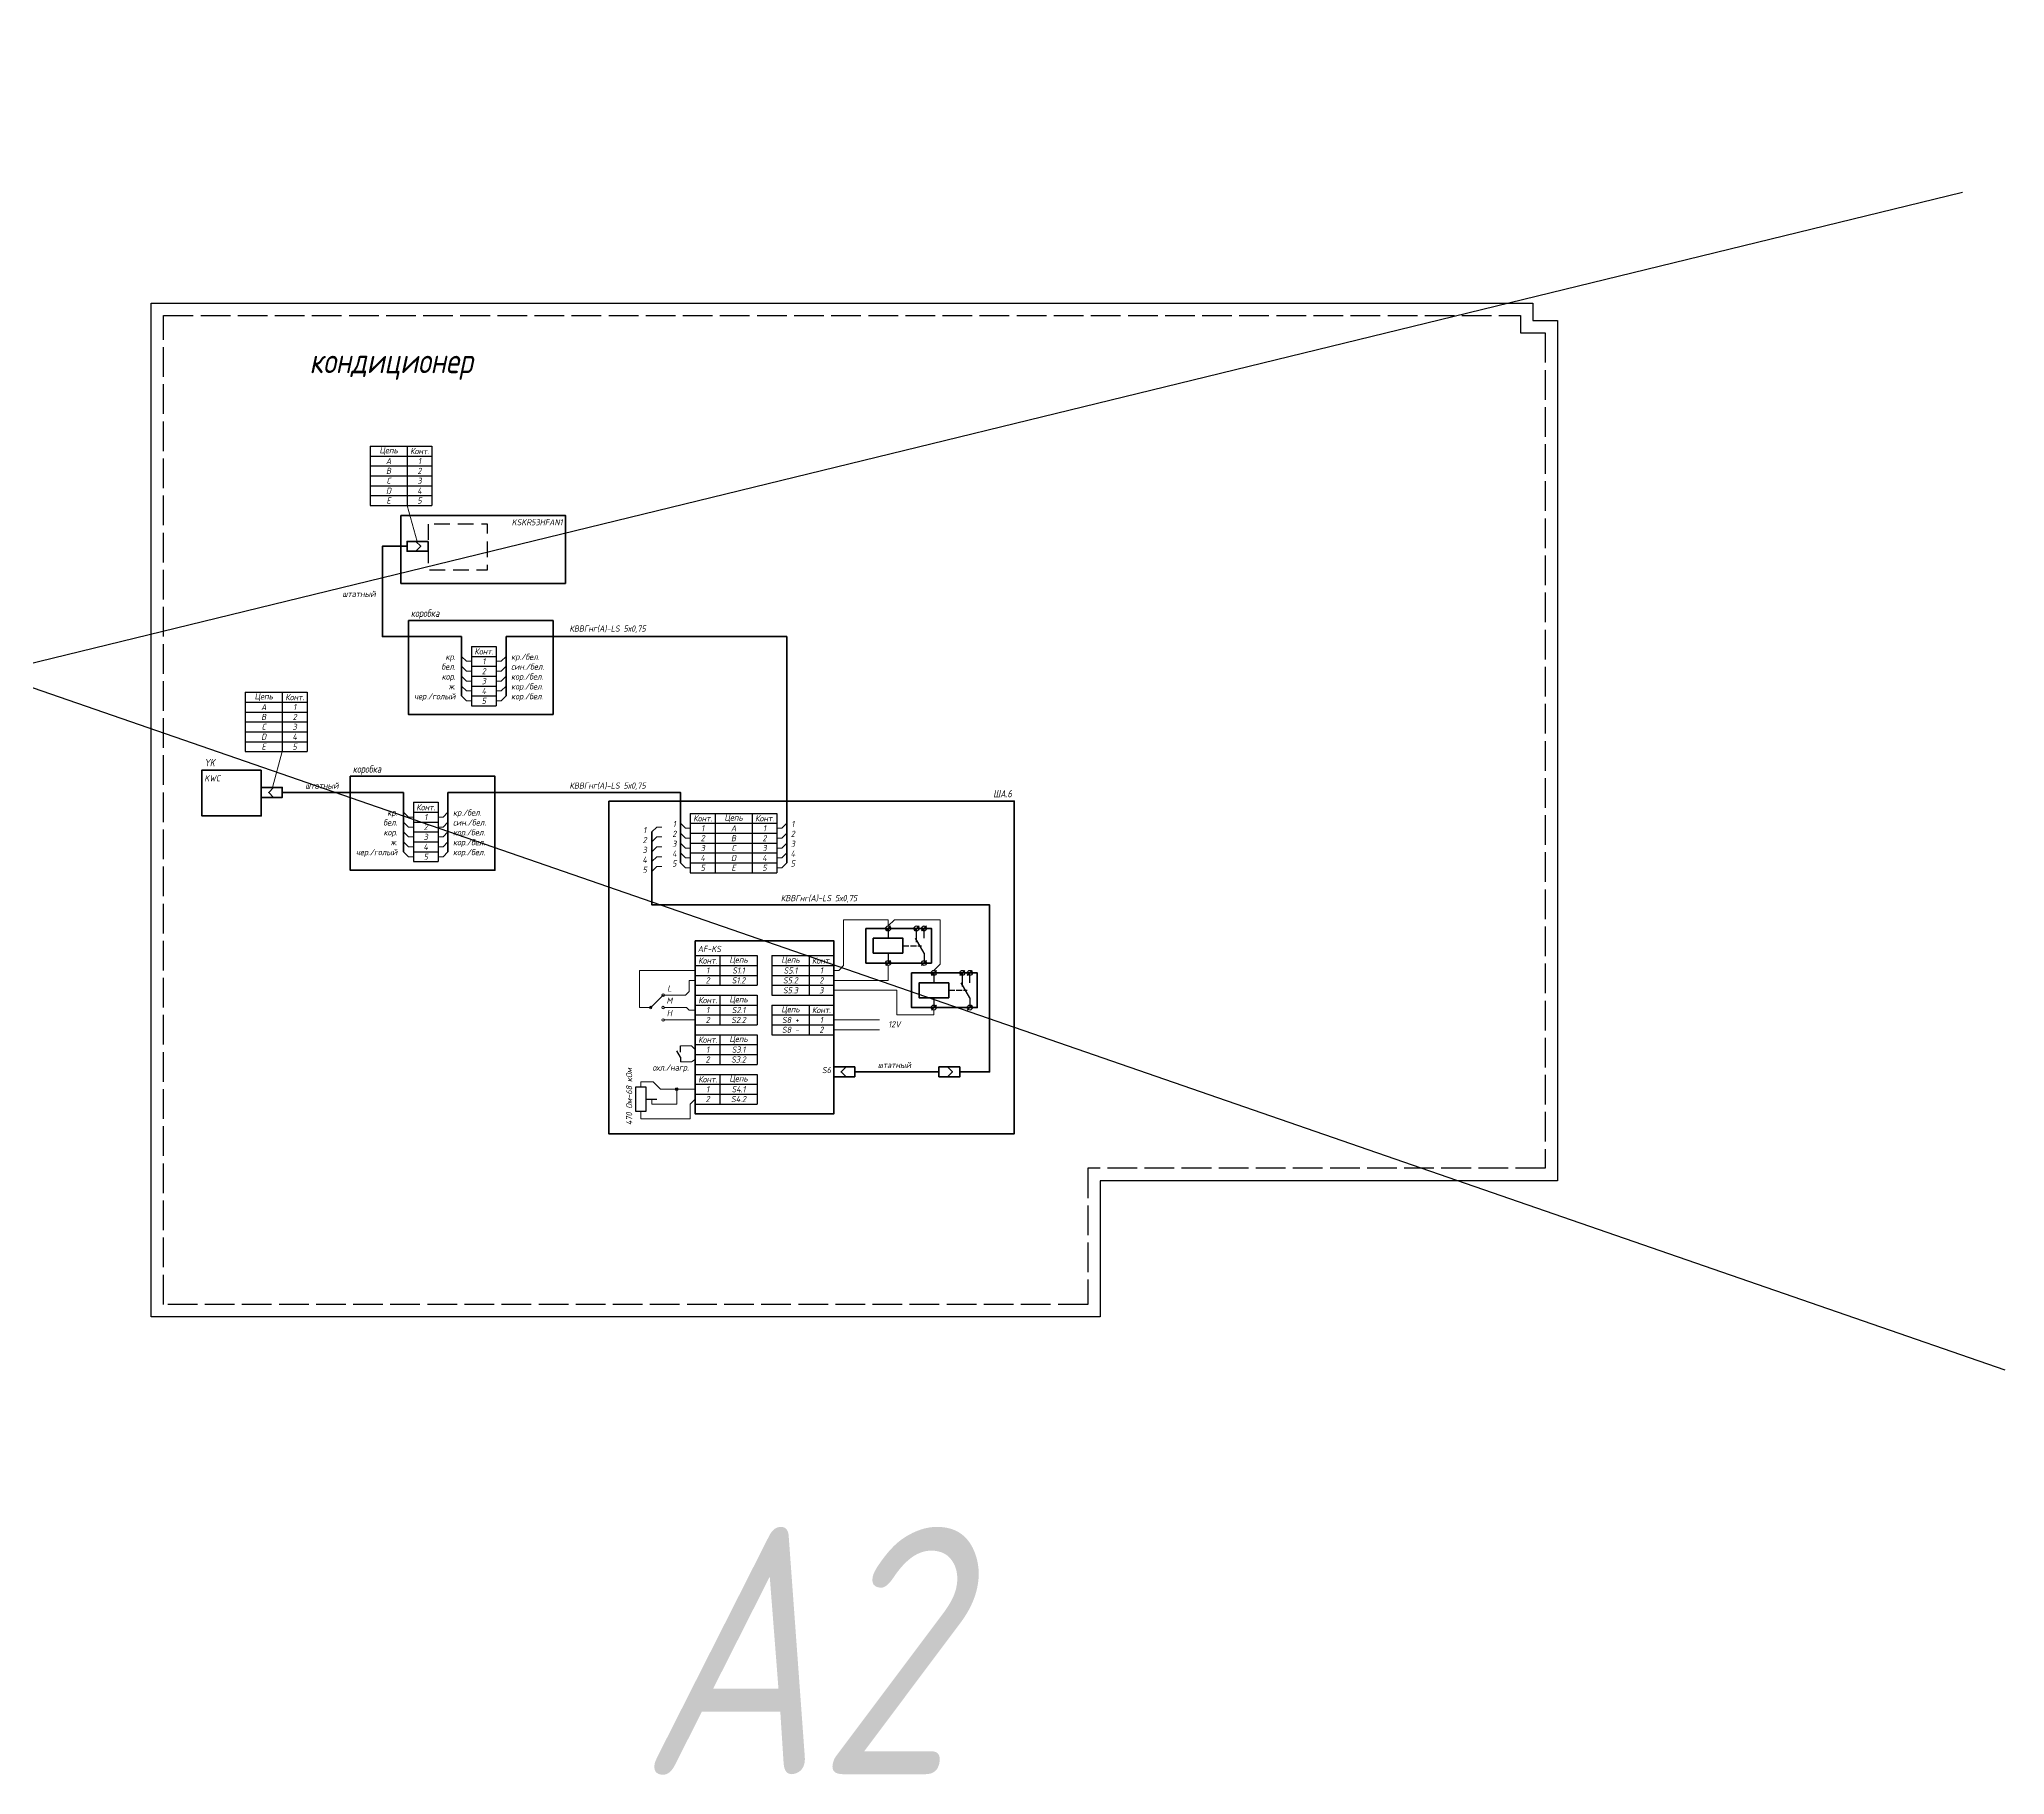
# Model space of a CAD drawing. Header units: millimetres. Extents: x 1708 to 7974, y -337 to 1827.
# Drawn here: x 2502 to 3297, y -261 to 440 of the extents above; entities that cross this region are included whole.
import ezdxf
from ezdxf.enums import TextEntityAlignment as Align

# ---------------------------------------------------------------- set-up
doc = ezdxf.new("R2010")
doc.units = ezdxf.units.MM
doc.linetypes.add('ACAD_ISO02W100', pattern=[15, 12, -3])
doc.linetypes.add('DASHED', pattern=[19.05, 12.7, -6.35])
doc.layers.add('noprint', color=2, linetype='Continuous', plot=False)
doc.styles.add('textstyle100', font='isocpeui.ttf', dxfattribs={"width": 0.8})
doc.styles.add('textstyle257', font='isocpeui.ttf', dxfattribs={"width": 0.8})
doc.styles.add('textstyle281', font='isocpeui.ttf', dxfattribs={"width": 0.8})
doc.styles.add('textstyle282', font='isocpeui.ttf', dxfattribs={"width": 0.8})
doc.styles.add('textstyle283', font='isocpeui.ttf', dxfattribs={"width": 0.8})
doc.styles.add('textstyle284', font='isocpeui.ttf', dxfattribs={"width": 0.8})
doc.styles.add('textstyle285', font='isocpeui.ttf', dxfattribs={"width": 0.8})
doc.styles.add('textstyle286', font='isocpeui.ttf', dxfattribs={"width": 0.8})
doc.styles.add('textstyle287', font='isocpeui.ttf', dxfattribs={"width": 0.8})
doc.styles.add('textstyle288', font='isocpeui.ttf', dxfattribs={"width": 0.8})
doc.styles.add('textstyle289', font='isocpeui.ttf', dxfattribs={"width": 0.8})
doc.styles.add('textstyle290', font='isocpeui.ttf', dxfattribs={"width": 0.8})
doc.styles.add('textstyle291', font='isocpeui.ttf', dxfattribs={"width": 0.8})
doc.styles.add('textstyle292', font='isocpeui.ttf', dxfattribs={"width": 0.8})
doc.styles.add('textstyle293', font='isocpeui.ttf', dxfattribs={"width": 0.8})
doc.styles.add('textstyle294', font='isocpeui.ttf', dxfattribs={"width": 0.8})
doc.styles.add('textstyle295', font='isocpeui.ttf', dxfattribs={"width": 0.8})
doc.styles.add('textstyle296', font='isocpeui.ttf', dxfattribs={"width": 0.8})
doc.styles.add('textstyle297', font='isocpeui.ttf', dxfattribs={"width": 0.8})
doc.styles.add('textstyle298', font='isocpeui.ttf', dxfattribs={"width": 0.8})
doc.styles.add('textstyle299', font='isocpeui.ttf', dxfattribs={"width": 0.8})
doc.styles.add('textstyle300', font='isocpeui.ttf', dxfattribs={"width": 0.8})
doc.styles.add('textstyle301', font='isocpeui.ttf', dxfattribs={"width": 0.8})
doc.styles.add('textstyle302', font='isocpeui.ttf', dxfattribs={"width": 0.8})
doc.styles.add('textstyle461', font='isocpeui.ttf', dxfattribs={"width": 0.8})
doc.styles.add('textstyle462', font='isocpeui.ttf', dxfattribs={"width": 0.8})
doc.styles.add('textstyle463', font='isocpeui.ttf', dxfattribs={"width": 0.8})
doc.styles.add('textstyle464', font='isocpeui.ttf', dxfattribs={"width": 0.8})
doc.styles.add('textstyle465', font='isocpeui.ttf', dxfattribs={"width": 0.8})
doc.styles.add('textstyle466', font='isocpeui.ttf', dxfattribs={"width": 0.8})
doc.styles.add('textstyle467', font='isocpeui.ttf', dxfattribs={"width": 0.8})
doc.styles.add('textstyle468', font='isocpeui.ttf', dxfattribs={"width": 0.8})
doc.styles.add('textstyle469', font='isocpeui.ttf', dxfattribs={"width": 0.8})
doc.styles.add('textstyle470', font='isocpeui.ttf', dxfattribs={"width": 0.8})
doc.styles.add('textstyle471', font='isocpeui.ttf', dxfattribs={"width": 0.8})
doc.styles.add('textstyle472', font='isocpeui.ttf', dxfattribs={"width": 0.8})
doc.styles.add('textstyle473', font='isocpeui.ttf', dxfattribs={"width": 0.8})
doc.styles.add('textstyle474', font='isocpeui.ttf', dxfattribs={"width": 0.8})
doc.styles.add('textstyle475', font='isocpeui.ttf', dxfattribs={"width": 0.8})
doc.styles.add('textstyle476', font='isocpeui.ttf', dxfattribs={"width": 0.8})
doc.styles.add('textstyle477', font='isocpeui.ttf', dxfattribs={"width": 0.8})
doc.styles.add('textstyle478', font='isocpeui.ttf', dxfattribs={"width": 0.8})
doc.styles.add('textstyle479', font='isocpeui.ttf', dxfattribs={"width": 0.8})
doc.styles.add('textstyle480', font='isocpeui.ttf', dxfattribs={"width": 0.8})
doc.styles.add('textstyle481', font='isocpeui.ttf', dxfattribs={"width": 0.8})
doc.styles.add('textstyle482', font='isocpeui.ttf', dxfattribs={"width": 0.8})
doc.styles.add('textstyle483', font='isocpeui.ttf', dxfattribs={"width": 0.8})
doc.styles.add('textstyle484', font='isocpeui.ttf', dxfattribs={"width": 0.8})
doc.styles.add('textstyle485', font='isocpeui.ttf', dxfattribs={"width": 0.8})
doc.styles.add('textstyle486', font='isocpeui.ttf', dxfattribs={"width": 0.8})
doc.styles.add('textstyle487', font='isocpeui.ttf', dxfattribs={"width": 0.8})
doc.styles.add('textstyle488', font='isocpeui.ttf', dxfattribs={"width": 0.8})
doc.styles.add('textstyle489', font='isocpeui.ttf', dxfattribs={"width": 0.8})
doc.styles.add('textstyle490', font='isocpeui.ttf', dxfattribs={"width": 0.8})
doc.styles.add('textstyle491', font='isocpeui.ttf', dxfattribs={"width": 0.8})
doc.styles.add('textstyle492', font='isocpeui.ttf', dxfattribs={"width": 0.8})
doc.styles.add('textstyle493', font='isocpeui.ttf', dxfattribs={"width": 0.8})
doc.styles.add('textstyle494', font='isocpeui.ttf', dxfattribs={"width": 0.8})
doc.styles.add('textstyle495', font='isocpeui.ttf', dxfattribs={"width": 0.8})
doc.styles.add('textstyle496', font='isocpeui.ttf', dxfattribs={"width": 0.8})
doc.styles.add('textstyle497', font='isocpeui.ttf', dxfattribs={"width": 0.8})
doc.styles.add('textstyle498', font='isocpeui.ttf', dxfattribs={"width": 0.8})
doc.styles.add('textstyle499', font='isocpeui.ttf', dxfattribs={"width": 0.8})
doc.styles.add('textstyle500', font='isocpeui.ttf', dxfattribs={"width": 0.8})
doc.styles.add('textstyle501', font='isocpeui.ttf', dxfattribs={"width": 0.8})
doc.styles.add('textstyle502', font='isocpeui.ttf', dxfattribs={"width": 0.8})
doc.styles.add('textstyle503', font='isocpeui.ttf', dxfattribs={"width": 0.8})
doc.styles.add('textstyle504', font='isocpeui.ttf', dxfattribs={"width": 0.8})
doc.styles.add('textstyle505', font='isocpeui.ttf', dxfattribs={"width": 0.8})
doc.styles.add('textstyle506', font='isocpeui.ttf', dxfattribs={"width": 0.8})
doc.styles.add('textstyle507', font='isocpeui.ttf', dxfattribs={"width": 0.8})
doc.styles.add('textstyle508', font='isocpeui.ttf', dxfattribs={"width": 0.8})
doc.styles.add('textstyle509', font='isocpeui.ttf', dxfattribs={"width": 0.8})
doc.styles.add('textstyle510', font='isocpeui.ttf', dxfattribs={"width": 0.8})
doc.styles.add('textstyle511', font='isocpeui.ttf', dxfattribs={"width": 0.8})
doc.styles.add('textstyle512', font='isocpeui.ttf', dxfattribs={"width": 0.8})
doc.styles.add('textstyle513', font='isocpeui.ttf', dxfattribs={"width": 0.8})
doc.styles.add('textstyle514', font='isocpeui.ttf', dxfattribs={"width": 0.8})
doc.styles.add('textstyle515', font='isocpeui.ttf', dxfattribs={"width": 0.8})
doc.styles.add('textstyle516', font='isocpeui.ttf', dxfattribs={"width": 0.8})
doc.styles.add('textstyle517', font='isocpeui.ttf', dxfattribs={"width": 0.8})
doc.styles.add('textstyle518', font='isocpeui.ttf', dxfattribs={"width": 0.8})
doc.styles.add('textstyle519', font='isocpeui.ttf', dxfattribs={"width": 0.8})
doc.styles.add('textstyle520', font='isocpeui.ttf', dxfattribs={"width": 0.8})
doc.styles.add('textstyle521', font='isocpeui.ttf', dxfattribs={"width": 0.8})
doc.styles.add('textstyle522', font='isocpeui.ttf', dxfattribs={"width": 0.8})
doc.styles.add('textstyle523', font='isocpeui.ttf', dxfattribs={"width": 0.8})
doc.styles.add('textstyle524', font='isocpeui.ttf', dxfattribs={"width": 0.8})
doc.styles.add('textstyle525', font='isocpeui.ttf', dxfattribs={"width": 0.8})
doc.styles.add('textstyle526', font='isocpeui.ttf', dxfattribs={"width": 0.8})
doc.styles.add('textstyle527', font='isocpeui.ttf', dxfattribs={"width": 0.8})
doc.styles.add('textstyle528', font='isocpeui.ttf', dxfattribs={"width": 0.8})
doc.styles.add('textstyle529', font='isocpeui.ttf', dxfattribs={"width": 0.8})
doc.styles.add('textstyle530', font='isocpeui.ttf', dxfattribs={"width": 0.8})
doc.styles.add('textstyle531', font='isocpeui.ttf', dxfattribs={"width": 0.8})
doc.styles.add('textstyle532', font='isocpeui.ttf', dxfattribs={"width": 0.8})
doc.styles.add('textstyle533', font='isocpeui.ttf', dxfattribs={"width": 0.8})
doc.styles.add('textstyle534', font='isocpeui.ttf', dxfattribs={"width": 0.8})
doc.styles.add('textstyle535', font='isocpeui.ttf', dxfattribs={"width": 0.8})
doc.styles.add('textstyle536', font='isocpeui.ttf', dxfattribs={"width": 0.8})
doc.styles.add('textstyle537', font='isocpeui.ttf', dxfattribs={"width": 0.8})
doc.styles.add('textstyle538', font='isocpeui.ttf', dxfattribs={"width": 0.8})
doc.styles.add('textstyle539', font='isocpeui.ttf', dxfattribs={"width": 0.8})
doc.styles.add('textstyle540', font='isocpeui.ttf', dxfattribs={"width": 0.8})
doc.styles.add('textstyle617', font='isocpeui.ttf', dxfattribs={"width": 0.8})
doc.styles.add('textstyle618', font='isocpeui.ttf', dxfattribs={"width": 0.8})
doc.styles.add('textstyle619', font='isocpeui.ttf', dxfattribs={"width": 0.8})
doc.styles.add('textstyle620', font='isocpeui.ttf', dxfattribs={"width": 0.8})
doc.styles.add('textstyle621', font='isocpeui.ttf', dxfattribs={"width": 0.8})
doc.styles.add('textstyle622', font='isocpeui.ttf', dxfattribs={"width": 0.8})
doc.styles.add('textstyle623', font='isocpeui.ttf', dxfattribs={"width": 0.8})
doc.styles.add('textstyle624', font='isocpeui.ttf', dxfattribs={"width": 0.8})
doc.styles.add('textstyle625', font='isocpeui.ttf', dxfattribs={"width": 0.8})
doc.styles.add('textstyle626', font='isocpeui.ttf', dxfattribs={"width": 0.8})
doc.styles.add('textstyle627', font='isocpeui.ttf', dxfattribs={"width": 0.8})
doc.styles.add('textstyle628', font='isocpeui.ttf', dxfattribs={"width": 0.8})
doc.styles.add('textstyle66', font='isocpeui.ttf', dxfattribs={"width": 0.8})
doc.styles.add('textstyle67', font='isocpeui.ttf', dxfattribs={"width": 0.8})
doc.styles.add('textstyle68', font='isocpeui.ttf', dxfattribs={"width": 0.8})
doc.styles.add('textstyle70', font='isocpeui.ttf', dxfattribs={"width": 0.8})
doc.styles.add('textstyle71', font='isocpeui.ttf', dxfattribs={"width": 0.8})
doc.styles.add('textstyle72', font='isocpeui.ttf', dxfattribs={"width": 0.8})
doc.styles.add('textstyle73', font='isocpeui.ttf', dxfattribs={"width": 0.8})
doc.styles.add('textstyle74', font='isocpeui.ttf', dxfattribs={"width": 0.8})
doc.styles.add('textstyle75', font='isocpeui.ttf', dxfattribs={"width": 0.8})
doc.styles.add('textstyle76', font='isocpeui.ttf', dxfattribs={"width": 0.8})
doc.styles.add('textstyle77', font='isocpeui.ttf', dxfattribs={"width": 0.8})
doc.styles.add('textstyle78', font='isocpeui.ttf', dxfattribs={"width": 0.8})
doc.styles.add('textstyle79', font='isocpeui.ttf', dxfattribs={"width": 0.8})
doc.styles.add('textstyle80', font='isocpeui.ttf', dxfattribs={"width": 0.8})
doc.styles.add('textstyle81', font='isocpeui.ttf', dxfattribs={"width": 0.8})
doc.styles.add('textstyle82', font='isocpeui.ttf', dxfattribs={"width": 0.8})
doc.styles.add('textstyle83', font='isocpeui.ttf', dxfattribs={"width": 0.8})
doc.styles.add('textstyle84', font='isocpeui.ttf', dxfattribs={"width": 0.8})
doc.styles.add('textstyle85', font='isocpeui.ttf', dxfattribs={"width": 0.8})
doc.styles.add('textstyle86', font='isocpeui.ttf', dxfattribs={"width": 0.8})
doc.styles.add('textstyle87', font='isocpeui.ttf', dxfattribs={"width": 0.8})
doc.styles.add('textstyle88', font='isocpeui.ttf', dxfattribs={"width": 0.8})
doc.styles.add('textstyle89', font='isocpeui.ttf', dxfattribs={"width": 0.8})
doc.styles.add('textstyle90', font='isocpeui.ttf', dxfattribs={"width": 0.8})
doc.styles.add('textstyle91', font='isocpeui.ttf', dxfattribs={"width": 0.8})
doc.styles.add('textstyle92', font='isocpeui.ttf', dxfattribs={"width": 0.8})
doc.styles.add('textstyle93', font='isocpeui.ttf', dxfattribs={"width": 0.8})
doc.styles.add('textstyle94', font='isocpeui.ttf', dxfattribs={"width": 0.8})
doc.styles.add('textstyle95', font='isocpeui.ttf', dxfattribs={"width": 0.8})
doc.styles.add('textstyle96', font='isocpeui.ttf', dxfattribs={"width": 0.8})
doc.styles.add('textstyle97', font='isocpeui.ttf', dxfattribs={"width": 0.8})
doc.styles.add('textstyle98', font='isocpeui.ttf', dxfattribs={"width": 0.8})
doc.styles.add('textstyle99', font='isocpeui.ttf', dxfattribs={"width": 0.8})

# ---------------------------------------------------------------- blocks, each defined once
blk = doc.blocks.new('*T184')
at = {"color": 0, "lineweight": -2}
for p, q in [((0, 0), (25, 0)), ((0, 0), (0, -24)), ((0, -4), (25, -4)), ((15, 0), (15, -24)), ((25, 0), (25, -24)), ((0, -8), (25, -8)), ((0, -12), (25, -12)), ((0, -16), (25, -16)), ((0, -20), (25, -20)), ((0, -24), (25, -24))]:
    blk.add_line(p, q, dxfattribs=at)
at = {"char_height": 2.5, "attachment_point": 5}
for s, insert, width, style in [('Цепь', (7.5, -2), 15, 'textstyle461'), ('{A}', (7.5, -6), 15, 'textstyle463'), ('Конт.', (20, -2), 10, 'textstyle462'), ('1', (20, -6), 10, 'textstyle464'), ('{B}', (7.5, -10), 15, 'textstyle465'), ('{C}', (7.5, -14), 15, 'textstyle467'), ('{3}', (20, -14), 10, 'textstyle468'), ('{2}', (20, -10), 10, 'textstyle466'), ('{D}', (7.5, -18), 15, 'textstyle469'), ('{E}', (7.5, -22), 15, 'textstyle471'), ('{5}', (20, -22), 10, 'textstyle472'), ('{4}', (20, -18), 10, 'textstyle470')]:
    blk.add_mtext(s, dxfattribs=dict(at, insert=insert, width=width, style=style))
blk = doc.blocks.new('*T185')
at = {"color": 0, "lineweight": -2}
for p, q in [((0, 0), (25, 0)), ((0, 0), (0, -24)), ((0, -4), (25, -4)), ((15, 0), (15, -24)), ((25, 0), (25, -24)), ((0, -8), (25, -8)), ((0, -12), (25, -12)), ((0, -16), (25, -16)), ((0, -20), (25, -20)), ((0, -24), (25, -24))]:
    blk.add_line(p, q, dxfattribs=at)
at = {"char_height": 2.5, "attachment_point": 5}
for s, insert, width, style in [('Цепь', (7.5, -2), 15, 'textstyle473'), ('{A}', (7.5, -6), 15, 'textstyle475'), ('Конт.', (20, -2), 10, 'textstyle474'), ('1', (20, -6), 10, 'textstyle476'), ('{B}', (7.5, -10), 15, 'textstyle477'), ('{C}', (7.5, -14), 15, 'textstyle479'), ('{3}', (20, -14), 10, 'textstyle480'), ('{2}', (20, -10), 10, 'textstyle478'), ('{D}', (7.5, -18), 15, 'textstyle481'), ('{E}', (7.5, -22), 15, 'textstyle483'), ('{5}', (20, -22), 10, 'textstyle484'), ('{4}', (20, -18), 10, 'textstyle482')]:
    blk.add_mtext(s, dxfattribs=dict(at, insert=insert, width=width, style=style))
blk = doc.blocks.new('*T186')
at = {"color": 0, "lineweight": -2}
for p, q in [((0, 0), (35, 0)), ((0, 0), (0, -24)), ((0, -4), (35, -4)), ((10, 0), (10, -24)), ((25, 0), (25, -24)), ((35, 0), (35, -24)), ((0, -8), (35, -8)), ((0, -12), (35, -12)), ((0, -16), (35, -16)), ((0, -20), (35, -20)), ((0, -24), (35, -24))]:
    blk.add_line(p, q, dxfattribs=at)
at = {"char_height": 2.5, "attachment_point": 5}
for s, insert, width, style in [('Конт.', (5, -2), 10, 'textstyle485'), ('1', (5, -6), 10, 'textstyle488'), ('Цепь', (17.5, -2), 15, 'textstyle486'), ('{A}', (17.5, -6), 15, 'textstyle489'), ('Конт.', (30, -2), 10, 'textstyle487'), ('1', (30, -6), 10, 'textstyle490'), ('{3}', (5, -14), 10, 'textstyle494'), ('{2}', (5, -10), 10, 'textstyle491'), ('{B}', (17.5, -10), 15, 'textstyle492'), ('{C}', (17.5, -14), 15, 'textstyle495'), ('{3}', (30, -14), 10, 'textstyle496'), ('{2}', (30, -10), 10, 'textstyle493'), ('{5}', (5, -22), 10, 'textstyle500'), ('{4}', (5, -18), 10, 'textstyle497'), ('{D}', (17.5, -18), 15, 'textstyle498'), ('{E}', (17.5, -22), 15, 'textstyle501'), ('{5}', (30, -22), 10, 'textstyle502'), ('{4}', (30, -18), 10, 'textstyle499')]:
    blk.add_mtext(s, dxfattribs=dict(at, insert=insert, width=width, style=style))
blk = doc.blocks.new('*T187')
at = {"color": 0, "lineweight": -2}
for p, q in [((0, 0), (25, 0)), ((0, 0), (0, -12)), ((0, -4), (25, -4)), ((10, 0), (10, -12)), ((25, 0), (25, -12)), ((0, -8), (25, -8)), ((0, -12), (25, -12))]:
    blk.add_line(p, q, dxfattribs=at)
at = {"char_height": 2.5, "attachment_point": 5}
for s, insert, width, style in [('Конт.', (5, -2), 10, 'textstyle503'), ('1', (5, -6), 10, 'textstyle505'), ('Цепь', (17.5, -2), 15, 'textstyle504'), ('{S1.1}', (17.5, -6), 15, 'textstyle506'), ('{2}', (5, -10), 10, 'textstyle507'), ('{S1.2}', (17.5, -10), 15, 'textstyle508')]:
    blk.add_mtext(s, dxfattribs=dict(at, insert=insert, width=width, style=style))
blk = doc.blocks.new('*T188')
at = {"color": 0, "lineweight": -2}
for p, q in [((0, 0), (25, 0)), ((0, 0), (0, -16)), ((0, -4), (25, -4)), ((15, 0), (15, -16)), ((25, 0), (25, -16)), ((0, -8), (25, -8)), ((0, -12), (25, -12)), ((0, -16), (25, -16))]:
    blk.add_line(p, q, dxfattribs=at)
at = {"char_height": 2.5, "attachment_point": 5}
for s, insert, width, style in [('Цепь', (7.5, -2), 15, 'textstyle509'), ('{S5.1}', (7.5, -6), 15, 'textstyle511'), ('Конт.', (20, -2), 10, 'textstyle510'), ('1', (20, -6), 10, 'textstyle512'), ('{S5.3}', (7.5, -14), 15, 'textstyle515'), ('{S5.2}', (7.5, -10), 15, 'textstyle513'), ('{3}', (20, -14), 10, 'textstyle516'), ('{2}', (20, -10), 10, 'textstyle514')]:
    blk.add_mtext(s, dxfattribs=dict(at, insert=insert, width=width, style=style))
blk = doc.blocks.new('*T189')
at = {"color": 0, "lineweight": -2}
for p, q in [((0, 0), (25, 0)), ((0, 0), (0, -12)), ((0, -4), (25, -4)), ((10, 0), (10, -12)), ((25, 0), (25, -12)), ((0, -8), (25, -8)), ((0, -12), (25, -12))]:
    blk.add_line(p, q, dxfattribs=at)
at = {"char_height": 2.5, "attachment_point": 5}
for s, insert, width, style in [('Конт.', (5, -2), 10, 'textstyle517'), ('1', (5, -6), 10, 'textstyle519'), ('Цепь', (17.5, -2), 15, 'textstyle518'), ('{S2.1}', (17.5, -6), 15, 'textstyle520'), ('{2}', (5, -10), 10, 'textstyle521'), ('{S2.2}', (17.5, -10), 15, 'textstyle522')]:
    blk.add_mtext(s, dxfattribs=dict(at, insert=insert, width=width, style=style))
blk = doc.blocks.new('*T190')
at = {"color": 0, "lineweight": -2}
for p, q in [((0, 0), (25, 0)), ((0, 0), (0, -12)), ((0, -4), (25, -4)), ((10, 0), (10, -12)), ((25, 0), (25, -12)), ((0, -8), (25, -8)), ((0, -12), (25, -12))]:
    blk.add_line(p, q, dxfattribs=at)
at = {"char_height": 2.5, "attachment_point": 5}
for s, insert, width, style in [('Конт.', (5, -2), 10, 'textstyle523'), ('1', (5, -6), 10, 'textstyle525'), ('Цепь', (17.5, -2), 15, 'textstyle524'), ('{S3.1}', (17.5, -6), 15, 'textstyle526'), ('{2}', (5, -10), 10, 'textstyle527'), ('{S3.2}', (17.5, -10), 15, 'textstyle528')]:
    blk.add_mtext(s, dxfattribs=dict(at, insert=insert, width=width, style=style))
blk = doc.blocks.new('*T191')
at = {"color": 0, "lineweight": -2}
for p, q in [((0, 0), (25, 0)), ((0, 0), (0, -12)), ((0, -4), (25, -4)), ((10, 0), (10, -12)), ((25, 0), (25, -12)), ((0, -8), (25, -8)), ((0, -12), (25, -12))]:
    blk.add_line(p, q, dxfattribs=at)
at = {"char_height": 2.5, "attachment_point": 5}
for s, insert, width, style in [('Конт.', (5, -2), 10, 'textstyle529'), ('1', (5, -6), 10, 'textstyle531'), ('Цепь', (17.5, -2), 15, 'textstyle530'), ('{S4.1}', (17.5, -6), 15, 'textstyle532'), ('{2}', (5, -10), 10, 'textstyle533'), ('{S4.2}', (17.5, -10), 15, 'textstyle534')]:
    blk.add_mtext(s, dxfattribs=dict(at, insert=insert, width=width, style=style))
blk = doc.blocks.new('*T192')
at = {"color": 0, "lineweight": -2}
for p, q in [((0, 0), (25, 0)), ((0, 0), (0, -12)), ((0, -4), (25, -4)), ((15, 0), (15, -12)), ((25, 0), (25, -12)), ((0, -8), (25, -8)), ((0, -12), (25, -12))]:
    blk.add_line(p, q, dxfattribs=at)
at = {"char_height": 2.5, "attachment_point": 5}
for s, insert, width, style in [('Цепь', (7.5, -2), 15, 'textstyle535'), ('{S8 +}', (7.5, -6), 15, 'textstyle537'), ('Конт.', (20, -2), 10, 'textstyle536'), ('1', (20, -6), 10, 'textstyle538'), ('{S8 -}', (7.5, -10), 15, 'textstyle539'), ('{2}', (20, -10), 10, 'textstyle540')]:
    blk.add_mtext(s, dxfattribs=dict(at, insert=insert, width=width, style=style))
blk = doc.blocks.new('*T193')
at = {"color": 0, "lineweight": -2}
for p, q in [((0, 0), (10, 0)), ((0, 0), (0, -24)), ((0, -4), (10, -4)), ((10, 0), (10, -24)), ((0, -8), (10, -8)), ((0, -12), (10, -12)), ((0, -16), (10, -16)), ((0, -20), (10, -20)), ((0, -24), (10, -24))]:
    blk.add_line(p, q, dxfattribs=at)
at = {"char_height": 2.5, "width": 10, "attachment_point": 5}
for s, insert, style in [('Конт.', (5, -2), 'textstyle617'), ('1', (5, -6), 'textstyle618'), ('{3}', (5, -14), 'textstyle620'), ('{2}', (5, -10), 'textstyle619'), ('{5}', (5, -22), 'textstyle622'), ('{4}', (5, -18), 'textstyle621')]:
    blk.add_mtext(s, dxfattribs=dict(at, insert=insert, style=style))
blk = doc.blocks.new('*T194')
at = {"color": 0, "lineweight": -2}
for p, q in [((0, 0), (10, 0)), ((0, 0), (0, -24)), ((0, -4), (10, -4)), ((10, 0), (10, -24)), ((0, -8), (10, -8)), ((0, -12), (10, -12)), ((0, -16), (10, -16)), ((0, -20), (10, -20)), ((0, -24), (10, -24))]:
    blk.add_line(p, q, dxfattribs=at)
at = {"char_height": 2.5, "width": 10, "attachment_point": 5}
for s, insert, style in [('Конт.', (5, -2), 'textstyle623'), ('1', (5, -6), 'textstyle624'), ('{3}', (5, -14), 'textstyle626'), ('{2}', (5, -10), 'textstyle625'), ('{5}', (5, -22), 'textstyle628'), ('{4}', (5, -18), 'textstyle627')]:
    blk.add_mtext(s, dxfattribs=dict(at, insert=insert, style=style))

msp = doc.modelspace()

# ---------------------------------------------------------------- hatches: boundary and pattern name
h = msp.add_hatch(color=256)
edge = h.paths.add_edge_path(flags=0)
edge.add_arc((2760, 16), 0.5, 0, 360)

# ---------------------------------------------------------------- linework, layer by layer
at = {"lineweight": 13}
for p, q in [((2651, 252), (2655, 237.5)), ((2600.5, 152.5), (2596.5, 138)), ((2749.5, 49), (2754.5, 54)), ((2755, 44), (2767.5, 44)), ((2823.5, 44), (2842, 44)), ((2823.5, 40), (2842, 40))]:
    msp.add_line(p, q, dxfattribs=at)
at = {"lineweight": 50}
for p, q in [((2673, 199), (2673, 175)), ((2691, 199), (2691, 175)), ((2600.5, 136), (2649.5, 136)), ((2649.5, 136), (2649.5, 112)), ((2667.5, 136), (2667.5, 112)), ((2832, 23), (2866, 23))]:
    msp.add_line(p, q, dxfattribs=at)
for p, q in [((2846.5, 82), (2844.5, 80)), ((2845.5, 81), (2845.5, 77)), ((2858, 82), (2856, 80)), ((2857, 75.5), (2857, 81.01)), ((2861, 82), (2859, 80)), ((2860, 77.01), (2860, 81.01)), ((2860, 70.99), (2856.53, 77.01)), ((2846.5, 68), (2844.5, 66)), ((2845.5, 71), (2845.5, 67)), ((2861, 68), (2859, 66)), ((2860, 70.99), (2860, 66.99)), ((2865, 64), (2863, 62)), ((2876.5, 64), (2874.5, 62)), ((2879.5, 64), (2877.5, 62)), ((2864, 63), (2864, 59)), ((2878.5, 52.99), (2875.03, 59.01)), ((2875.5, 57.5), (2875.5, 63.01)), ((2878.5, 59.01), (2878.5, 63.01)), ((2865, 50), (2863, 48)), ((2864, 53), (2864, 49)), ((2879.5, 50), (2877.5, 48)), ((2878.5, 52.99), (2878.5, 48.99)), ((2747.5, 12), (2752, 12))]:
    msp.add_line(p, q)
at = {"linetype": 'ACAD_ISO02W100', "ltscale": 0.2}
for p, q in [((2851.5, 74), (2859, 74)), ((2870, 56), (2877.5, 56))]:
    msp.add_line(p, q, dxfattribs=at)
at = {"lineweight": 70}
for points in [[(2648.5, 248), (2648.5, 220.5), (2715, 220.5), (2715, 248)], [(2651.5, 205.5), (2651.5, 167.5), (2710, 167.5), (2710, 205.5)], [(2592, 145), (2592, 126.5), (2568, 126.5), (2568, 145)], [(2628, 142.5), (2628, 104.5), (2686.5, 104.5), (2686.5, 142.5)], [(2732.5, 132.5), (2732.5, -2), (2896.5, -2), (2896.5, 132.5)], [(2836.5, 81), (2863, 81), (2863, 67), (2836.5, 67)], [(2767.5, 76), (2767.5, 6), (2823.5, 6), (2823.5, 76)], [(2851.5, 71), (2839.5, 71), (2839.5, 77), (2851.5, 77)], [(2855, 63), (2881.5, 63), (2881.5, 49), (2855, 49)], [(2870, 53), (2858, 53), (2858, 59), (2870, 59)]]:
    msp.add_lwpolyline(points, close=True, dxfattribs=at)
at = {"linetype": 'DASHED', "ltscale": 0.5, "flags": 128}
msp.add_lwpolyline([(2659.5, 244.5), (2659.5, 226), (2683.5, 226), (2683.5, 244.5)], close=True, dxfattribs=at)
at = {"lineweight": 50, "flags": 128}
for points in [[(2651, 235.5), (2641, 235.5), (2641, 199), (2673, 199)], [(2691, 199), (2804.5, 199), (2804.5, 107.5)], [(2667.5, 136), (2761.5, 136), (2761.5, 107.5)], [(2750, 120), (2750, 90.5), (2886.5, 90.5), (2886.5, 23), (2874.5, 23)]]:
    msp.add_lwpolyline(points, dxfattribs=at)
at = {"lineweight": 50}
for points in [[(2656.5, 235.5), (2654.5, 237.5), (2651, 237.5), (2651, 233.5), (2654.5, 233.5)], [(2659.5, 237.5), (2654.5, 237.5), (2656.5, 235.5), (2654.5, 233.5), (2659.5, 233.5)], [(2592, 138), (2597, 138), (2595, 136), (2597, 134), (2592, 134)], [(2595, 136), (2597, 138), (2600.5, 138), (2600.5, 134), (2597, 134)], [(2823.5, 25), (2828.5, 25), (2826.5, 23), (2828.5, 21), (2823.5, 21)], [(2826.5, 23), (2828.5, 25), (2832, 25), (2832, 21), (2828.5, 21)], [(2871.5, 23), (2869.5, 25), (2866, 25), (2866, 21), (2869.5, 21)], [(2874.5, 25), (2869.5, 25), (2871.5, 23), (2869.5, 21), (2874.5, 21)]]:
    msp.add_lwpolyline(points, close=True, dxfattribs=at)
at = {"lineweight": 13}
for points in [[(2677, 189), (2675, 189), (2673, 191)], [(2687, 189), (2689, 189), (2691, 191)], [(2677, 185), (2675, 185), (2673, 187)], [(2677, 181), (2675, 181), (2673, 183)], [(2687, 185), (2689, 185), (2691, 187)], [(2687, 181), (2689, 181), (2691, 183)], [(2677, 177), (2675, 177), (2673, 179)], [(2677, 173), (2675, 173), (2673, 175)], [(2687, 177), (2689, 177), (2691, 179)], [(2687, 173), (2689, 173), (2691, 175)], [(2653.5, 126), (2651.5, 126), (2649.5, 128)], [(2663.5, 126), (2665.5, 126), (2667.5, 128)], [(2653.5, 122), (2651.5, 122), (2649.5, 124)], [(2653.5, 118), (2651.5, 118), (2649.5, 120)], [(2663.5, 122), (2665.5, 122), (2667.5, 124)], [(2663.5, 118), (2665.5, 118), (2667.5, 120)], [(2754, 122), (2752, 122), (2750, 120)], [(2765.5, 121.5), (2763.5, 121.5), (2761.5, 123.5)], [(2765.5, 117.5), (2763.5, 117.5), (2761.5, 119.5)], [(2800.5, 121.5), (2802.5, 121.5), (2804.5, 123.5)], [(2800.5, 117.5), (2802.5, 117.5), (2804.5, 119.5)], [(2653.5, 114), (2651.5, 114), (2649.5, 116)], [(2653.5, 110), (2651.5, 110), (2649.5, 112)], [(2663.5, 114), (2665.5, 114), (2667.5, 116)], [(2663.5, 110), (2665.5, 110), (2667.5, 112)], [(2754, 118), (2752, 118), (2750, 116)], [(2754, 114), (2752, 114), (2750, 112)], [(2765.5, 113.5), (2763.5, 113.5), (2761.5, 115.5)], [(2765.5, 109.5), (2763.5, 109.5), (2761.5, 111.5)], [(2800.5, 113.5), (2802.5, 113.5), (2804.5, 115.5)], [(2800.5, 109.5), (2802.5, 109.5), (2804.5, 111.5)], [(2754, 110), (2752, 110), (2750, 108)], [(2754, 106), (2752, 106), (2750, 104)], [(2765.5, 105.5), (2763.5, 105.5), (2761.5, 107.5)], [(2800.5, 105.5), (2802.5, 105.5), (2804.5, 107.5)], [(2823.5, 64), (2825.5, 64), (2827.5, 66), (2827.5, 84.5), (2845.5, 84.5), (2845.5, 82)], [(2845.5, 82), (2848, 84.5), (2866.5, 84.5), (2866.5, 66.5), (2864, 64)], [(2767.5, 64), (2745, 64), (2745, 49), (2749.5, 49)], [(2823.5, 60), (2845.5, 60), (2845.5, 66)], [(2755, 54), (2763.5, 54), (2765, 55.5), (2765, 60), (2767.5, 60)], [(2823.5, 56), (2849, 56), (2849, 46), (2864, 46), (2864, 48)], [(2755, 49), (2764, 49), (2765, 48), (2767.5, 48)], [(2761.5, 33.5), (2766, 33.5), (2767.5, 32)], [(2761.5, 27), (2766, 27), (2767.5, 28)], [(2745.5, 17), (2745.5, 19), (2750.5, 19), (2753.5, 16), (2767.5, 16)], [(2750, 12), (2750, 10), (2760, 10), (2760, 16)], [(2767.5, 12), (2765.5, 10), (2765.5, 4), (2745.5, 4), (2745.5, 7)]]:
    msp.add_lwpolyline(points, dxfattribs=at)
for points in [[(2761.5, 31), (2761.5, 33.5)], [(2761.5, 29), (2760, 31.5)], [(2761.5, 29), (2761.5, 27)]]:
    msp.add_lwpolyline(points)
msp.add_lwpolyline([(2743.5, 7), (2743.5, 17), (2747.5, 17), (2747.5, 7)], close=True)
for centre, radius in [((2845.5, 81), 1), ((2857, 81), 1), ((2860, 81), 1), ((2845.5, 67), 1), ((2860, 67), 1), ((2864, 63), 1), ((2875.5, 63), 1), ((2878.5, 63), 1), ((2864, 49), 1), ((2878.5, 49), 1), ((2760, 16), 0.5)]:
    msp.add_circle(centre, radius)
for centre in [(2749.5, 49), (2754.5, 54), (2754.5, 49), (2754.5, 44)]:
    msp.add_circle(centre, 0.5, dxfattribs=at)
at = {"layer": 'noprint'}
for p, q in [((1741.5, 440.5), (3297, -97.5)), ((3280, 378.5), (1707.5, -5))]:
    msp.add_line(p, q, dxfattribs=at)
msp.add_lwpolyline([(2547.5, 333.78), (3106.19, 333.78), (3106.19, 326.78), (3116.19, 326.78), (3116.19, -21), (2931.19, -21), (2931.19, -76), (2547.5, -76)], close=True, dxfattribs=at)
at = {"layer": 'noprint', "linetype": 'ACAD_ISO02W100'}
msp.add_lwpolyline([(2552.5, 328.78), (3101.19, 328.78), (3101.19, 321.78), (3111.19, 321.78), (3111.19, -16), (2926.19, -16), (2926.19, -71), (2552.5, -71)], close=True, dxfattribs=at)

# ---------------------------------------------------------------- block references
for name, p in [('*T185', (2636, 276)), ('*T194', (2677, 195)), ('*T184', (2585.5, 176.5)), ('*T193', (2653.5, 132)), ('*T186', (2765.5, 127.5)), ('*T187', (2767.5, 70)), ('*T188', (2798.5, 70)), ('*T189', (2767.5, 54)), ('*T192', (2798.5, 50)), ('*T190', (2767.5, 38)), ('*T191', (2767.5, 22))]:
    msp.add_blockref(name, p)

# ---------------------------------------------------------------- texts
at = {"width": 0.8}
for s, height, style, p in [('KSKR53HFAN1', 2.5, 'textstyle68', (2693.28, 243.97)), ('коробка', 3, 'textstyle291', (2652.5, 206.97)), ('кр./бел.', 2.5, 'textstyle297', (2693.04, 189.59)), ('син./бел.', 2.5, 'textstyle299', (2693.04, 185.59)), ('кор./бел.', 2.5, 'textstyle298', (2693.04, 181.59)), ('кор./бел.', 2.5, 'textstyle300', (2693.04, 177.59)), ('кор./бел.', 2.5, 'textstyle301', (2693.04, 173.59)), ('YK', 3, 'textstyle66', (2569, 146.47)), ('коробка', 3, 'textstyle70', (2629, 143.97)), ('KWC', 2.5, 'textstyle67', (2569, 140.47)), ('кр./бел.', 2.5, 'textstyle286', (2669.54, 126.59)), ('син./бел.', 2.5, 'textstyle288', (2669.54, 122.59)), ('кор./бел.', 2.5, 'textstyle287', (2669.54, 118.59)), ('кор./бел.', 2.5, 'textstyle289', (2669.54, 114.59)), ('кор./бел.', 2.5, 'textstyle290', (2669.54, 110.59)), ('AF-KS', 2.5, 'textstyle84', (2768.5, 71.47))]:
    msp.add_text(s, height=height, dxfattribs=dict(at, style=style)).set_placement(p)
for s, style, p in [('штатный', 'textstyle302', (2631.54, 215)), ('КВВГнг(А)-LS 5х0,75', 'textstyle83', (2732.04, 201)), ('штатный', 'textstyle71', (2616.54, 137.5)), ('КВВГнг(А)-LS 5х0,75', 'textstyle82', (2732.04, 137.5)), ('1', 'textstyle89', (2747.04, 119.5)), ('2', 'textstyle72', (2759.04, 118)), ('1', 'textstyle74', (2759.04, 122)), ('2', 'textstyle77', (2806.96, 118)), ('1', 'textstyle79', (2806.96, 122)), ('3', 'textstyle90', (2747.04, 111.5)), ('2', 'textstyle88', (2747.04, 115.5)), ('3', 'textstyle73', (2759.04, 114)), ('4', 'textstyle75', (2759.04, 110)), ('3', 'textstyle78', (2806.96, 114)), ('4', 'textstyle80', (2806.96, 110)), ('5', 'textstyle92', (2747.04, 103.5)), ('4', 'textstyle91', (2747.04, 107.5)), ('5', 'textstyle76', (2759.04, 106)), ('5', 'textstyle81', (2806.96, 106)), ('КВВГнг(А)-LS 5х0,75', 'textstyle87', (2817.54, 92)), ('L', 'textstyle96', (2757.04, 55.5)), ('M', 'textstyle97', (2757.04, 50.5)), ('H', 'textstyle98', (2757.04, 45.5)), ('12V', 'textstyle99', (2848.04, 41)), ('охл./нагр.', 'textstyle95', (2757.54, 23.5)), ('штатный', 'textstyle86', (2848.04, 24.5))]:
    msp.add_text(s, height=2.5, dxfattribs=dict(at, style=style)).set_placement(p, align=Align.CENTER)
for s, height, style, p in [('кр.', 2.5, 'textstyle292', (2670.54, 189.59)), ('бел.', 2.5, 'textstyle294', (2670.54, 185.59)), ('кор.', 2.5, 'textstyle293', (2670.54, 181.59)), ('чер./голый', 2.5, 'textstyle296', (2670.54, 173.59)), ('ж.', 2.5, 'textstyle295', (2670.54, 177.59)), ('ША.6', 3, 'textstyle93', (2895.5, 133.97)), ('кр.', 2.5, 'textstyle281', (2647.04, 126.59)), ('бел.', 2.5, 'textstyle283', (2647.04, 122.59)), ('кор.', 2.5, 'textstyle282', (2647.04, 118.59)), ('чер./голый', 2.5, 'textstyle285', (2647.04, 110.59)), ('ж.', 2.5, 'textstyle284', (2647.04, 114.59)), ('S6', 2.5, 'textstyle85', (2822.38, 22.47))]:
    msp.add_text(s, height=height, dxfattribs=dict(at, style=style)).set_placement(p, align=Align.RIGHT)
at = {"style": 'textstyle94', "width": 0.8}
msp.add_text('470 Ом-68 кОм', height=2.5, rotation=90, dxfattribs=at).set_placement((2742, 1.47))
at = {"layer": 'noprint', "width": 0.8}
for s, height, style, p in [('кондиционер', 10, 'textstyle100', (2611.5, 305.5)), ('А2', 100, 'textstyle257', (2744.45, -260.98))]:
    msp.add_text(s, height=height, dxfattribs=dict(at, style=style)).set_placement(p)

doc.saveas('drawing.dxf')
